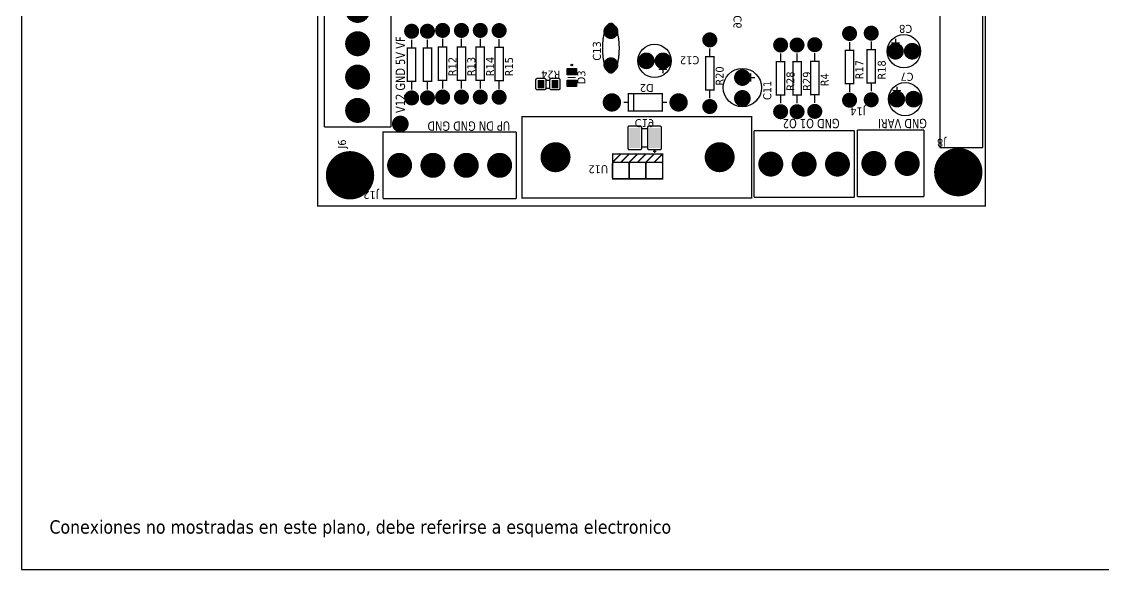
# Model space of a CAD drawing. Header units: millimetres. Extents: x 123.5 to 144.3, y 105.4 to 121.6.
# Drawn here: x 123.51 to 133.24, y 105.41 to 110.33 of the extents above; entities that cross this region are included whole.
import ezdxf

# ---------------------------------------------------------------- set-up
doc = ezdxf.new("R2010")
doc.units = ezdxf.units.MM
doc.layers.add('DESC', color=250, linetype='Continuous')
doc.styles.get("Standard").update_dxf_attribs({"font": 'tahoma.ttf'})

# ---------------------------------------------------------------- blocks, each defined once
blk = doc.blocks.new('RPAD')
blk.add_trace([(-0.5, -0.5), (-0.5, 0.5), (0.5, -0.5), (0.5, 0.5)])
blk = doc.blocks.new('EPAD')
at = {"const_width": 0.5}
blk.add_lwpolyline([(-0.25, 0, 1), (0.25, 0, 1)], format="xyb", close=True, dxfattribs=at)
blk = doc.blocks.new('DIELEC_CEGH')
for points, const_width in [([(130.0548, 110.4251), (134.9154, 110.4251), (134.9154, 114.4301), (130.0548, 114.4301), (130.0548, 110.4251)], 0.008), ([(130.0548, 110.4251), (134.9154, 110.4251), (134.9154, 114.4301), (130.0548, 114.4301), (130.0548, 110.4251)], 0.008), ([(130.0548, 110.4251), (134.9154, 110.4251), (134.9154, 114.4301), (130.0548, 114.4301), (130.0548, 110.4251)], 0.008), ([(130.529, 114.3896), (130.529, 113.9896)], 0.008), ([(131.329, 114.3896), (131.329, 113.9896), (130.529, 113.9896)], 0.008), ([(130.529, 114.3896), (131.329, 114.3896)], 0.008), ([(130.529, 114.3896), (130.529, 113.9896)], 0.008), ([(131.329, 114.3896), (131.329, 113.9896), (130.529, 113.9896)], 0.008), ([(130.529, 114.3896), (131.329, 114.3896)], 0.008), ([(130.529, 114.3896), (130.529, 113.9896)], 0.008), ([(131.329, 114.3896), (131.329, 113.9896), (130.529, 113.9896)], 0.008), ([(130.529, 114.3896), (131.329, 114.3896)], 0.008), ([(130.0995, 114.038), (130.4995, 114.038), (130.4995, 113.238)], 0.008), ([(130.0995, 113.238), (130.0995, 114.038)], 0.008), ([(130.0995, 114.038), (130.4995, 114.038), (130.4995, 113.238)], 0.008), ([(130.0995, 113.238), (130.0995, 114.038)], 0.008), ([(130.0995, 114.038), (130.4995, 114.038), (130.4995, 113.238)], 0.008), ([(130.0995, 113.238), (130.0995, 114.038)], 0.008), ([(130.804, 113.8657), (130.754, 113.8657)], 0.008), ([(130.804, 113.8657), (130.754, 113.8657)], 0.008), ([(130.804, 113.8657), (130.754, 113.8657)], 0.008), ([(130.804, 113.8407), (131.004, 113.8407), (131.004, 113.8907), (130.804, 113.8907), (130.804, 113.8407)], 0.008), ([(130.804, 113.8407), (131.004, 113.8407), (131.004, 113.8907), (130.804, 113.8907), (130.804, 113.8407)], 0.008), ([(130.804, 113.8407), (131.004, 113.8407), (131.004, 113.8907), (130.804, 113.8907), (130.804, 113.8407)], 0.008), ([(131.054, 113.8657), (131.004, 113.8657)], 0.008), ([(131.054, 113.8657), (131.004, 113.8657)], 0.008), ([(131.054, 113.8657), (131.004, 113.8657)], 0.008), ([(130.804, 113.746), (131.004, 113.746), (131.004, 113.796), (130.804, 113.796), (130.804, 113.746)], 0.008), ([(130.804, 113.746), (131.004, 113.746), (131.004, 113.796), (130.804, 113.796), (130.804, 113.746)], 0.008), ([(130.804, 113.746), (131.004, 113.746), (131.004, 113.796), (130.804, 113.796), (130.804, 113.746)], 0.008), ([(130.804, 113.771), (130.754, 113.771)], 0.008), ([(130.804, 113.771), (130.754, 113.771)], 0.008), ([(130.804, 113.771), (130.754, 113.771)], 0.008), ([(131.054, 113.771), (131.004, 113.771)], 0.008), ([(131.054, 113.771), (131.004, 113.771)], 0.008), ([(131.054, 113.771), (131.004, 113.771)], 0.008), ([(130.809, 113.6799), (130.759, 113.6799)], 0.008), ([(130.809, 113.6799), (130.759, 113.6799)], 0.008), ([(130.809, 113.6799), (130.759, 113.6799)], 0.008), ([(130.809, 113.6549), (131.009, 113.6549), (131.009, 113.7049), (130.809, 113.7049), (130.809, 113.6549)], 0.008), ([(130.809, 113.6549), (131.009, 113.6549), (131.009, 113.7049), (130.809, 113.7049), (130.809, 113.6549)], 0.008), ([(130.809, 113.6549), (131.009, 113.6549), (131.009, 113.7049), (130.809, 113.7049), (130.809, 113.6549)], 0.008), ([(131.059, 113.6799), (131.009, 113.6799)], 0.008), ([(131.059, 113.6799), (131.009, 113.6799)], 0.008), ([(131.059, 113.6799), (131.009, 113.6799)], 0.008), ([(130.809, 113.5669), (130.759, 113.5669)], 0.008), ([(130.809, 113.5669), (130.759, 113.5669)], 0.008), ([(130.809, 113.5669), (130.759, 113.5669)], 0.008), ([(130.809, 113.5419), (131.009, 113.5419), (131.009, 113.5919), (130.809, 113.5919), (130.809, 113.5419)], 0.008), ([(130.809, 113.5419), (131.009, 113.5419), (131.009, 113.5919), (130.809, 113.5919), (130.809, 113.5419)], 0.008), ([(130.809, 113.5419), (131.009, 113.5419), (131.009, 113.5919), (130.809, 113.5919), (130.809, 113.5419)], 0.008), ([(131.059, 113.5669), (131.009, 113.5669)], 0.008), ([(131.059, 113.5669), (131.009, 113.5669)], 0.008), ([(131.059, 113.5669), (131.009, 113.5669)], 0.008), ([(130.809, 113.4289), (131.009, 113.4289), (131.009, 113.4789), (130.809, 113.4789), (130.809, 113.4289)], 0.008), ([(130.809, 113.4289), (131.009, 113.4289), (131.009, 113.4789), (130.809, 113.4789), (130.809, 113.4289)], 0.008), ([(130.809, 113.4289), (131.009, 113.4289), (131.009, 113.4789), (130.809, 113.4789), (130.809, 113.4289)], 0.008), ([(130.809, 113.4539), (130.759, 113.4539)], 0.008), ([(130.809, 113.4539), (130.759, 113.4539)], 0.008), ([(130.809, 113.4539), (130.759, 113.4539)], 0.008), ([(131.059, 113.4539), (131.009, 113.4539)], 0.008), ([(131.059, 113.4539), (131.009, 113.4539)], 0.008), ([(131.059, 113.4539), (131.009, 113.4539)], 0.008), ([(130.808, 113.3409), (130.758, 113.3409)], 0.008), ([(130.808, 113.3409), (130.758, 113.3409)], 0.008), ([(130.808, 113.3409), (130.758, 113.3409)], 0.008), ([(130.808, 113.3159), (131.008, 113.3159), (131.008, 113.3659), (130.808, 113.3659), (130.808, 113.3159)], 0.008), ([(130.808, 113.3159), (131.008, 113.3159), (131.008, 113.3659), (130.808, 113.3659), (130.808, 113.3159)], 0.008), ([(130.808, 113.3159), (131.008, 113.3159), (131.008, 113.3659), (130.808, 113.3659), (130.808, 113.3159)], 0.008), ([(131.058, 113.3409), (131.008, 113.3409)], 0.008), ([(131.058, 113.3409), (131.008, 113.3409)], 0.008), ([(131.058, 113.3409), (131.008, 113.3409)], 0.008), ([(130.0995, 113.238), (130.4995, 113.238)], 0.008), ([(130.0995, 113.238), (130.4995, 113.238)], 0.008), ([(130.0995, 113.238), (130.4995, 113.238)], 0.008), ([(130.1042, 111.8255), (130.5924, 111.8255), (130.5924, 113.2034), (130.1042, 113.2034), (130.1042, 111.8255)], 0.008), ([(130.1042, 111.8255), (130.5924, 111.8255), (130.5924, 113.2034), (130.1042, 113.2034), (130.1042, 111.8255)], 0.008), ([(130.1042, 111.8255), (130.5924, 111.8255), (130.5924, 113.2034), (130.1042, 113.2034), (130.1042, 111.8255)], 0.008), ([(130.7621, 113.0614), (130.7621, 113.0334)], 0.008), ([(130.7621, 113.0614), (130.7621, 113.0334)], 0.008), ([(130.7621, 113.0614), (130.7621, 113.0334)], 0.008), ([(130.8101, 113.0614), (130.8101, 113.0344)], 0.008), ([(130.8101, 113.0614), (130.8101, 113.0344)], 0.008), ([(130.8101, 113.0614), (130.8101, 113.0344)], 0.008), ([(130.8264, 112.8818), (130.8264, 112.929)], 0.00787), ([(130.8264, 112.8818), (130.8264, 112.929)], 0.00787), ([(130.8264, 112.8818), (130.8264, 112.929)], 0.00787), ([(130.8525, 112.6707), (130.8554, 112.6809), (130.8639, 112.6904), (130.8775, 112.6989), (130.8956, 112.7062), (130.9176, 112.7123), (130.9432, 112.7169), (130.9716, 112.7197), (131.0025, 112.7207)], 0.008), ([(130.8525, 112.6707), (130.8554, 112.6809), (130.8639, 112.6904), (130.8775, 112.6989), (130.8956, 112.7062), (130.9176, 112.7123), (130.9432, 112.7169), (130.9716, 112.7197), (131.0025, 112.7207)], 0.008), ([(130.8525, 112.6707), (130.8554, 112.6809), (130.8639, 112.6904), (130.8775, 112.6989), (130.8956, 112.7062), (130.9176, 112.7123), (130.9432, 112.7169), (130.9716, 112.7197), (131.0025, 112.7207)], 0.008), ([(131.1525, 112.6707), (131.1495, 112.6809), (131.1408, 112.6904), (131.1271, 112.6989), (131.109, 112.7062), (131.0868, 112.7123), (131.0613, 112.7169), (131.033, 112.7197), (131.0025, 112.7207)], 0.008), ([(131.1525, 112.6707), (131.1495, 112.6809), (131.1408, 112.6904), (131.1271, 112.6989), (131.109, 112.7062), (131.0868, 112.7123), (131.0613, 112.7169), (131.033, 112.7197), (131.0025, 112.7207)], 0.008), ([(131.1525, 112.6707), (131.1495, 112.6809), (131.1408, 112.6904), (131.1271, 112.6989), (131.109, 112.7062), (131.0868, 112.7123), (131.0613, 112.7169), (131.033, 112.7197), (131.0025, 112.7207)], 0.008), ([(130.2182, 112.3605), (130.3182, 112.3605), (130.3182, 112.6605), (130.2182, 112.6605), (130.2182, 112.3605)], 0.008), ([(130.2182, 112.3605), (130.3182, 112.3605), (130.3182, 112.6605), (130.2182, 112.6605), (130.2182, 112.3605)], 0.008), ([(130.2182, 112.3605), (130.3182, 112.3605), (130.3182, 112.6605), (130.2182, 112.6605), (130.2182, 112.3605)], 0.008), ([(130.3182, 112.6605), (130.3682, 112.6605), (130.3682, 112.3605), (130.3182, 112.3605)], 0.008), ([(130.3182, 112.6605), (130.3682, 112.6105)], 0.008), ([(130.3182, 112.6605), (130.3682, 112.6605), (130.3682, 112.3605), (130.3182, 112.3605)], 0.008), ([(130.3182, 112.6605), (130.3682, 112.6105)], 0.008), ([(130.3182, 112.6605), (130.3682, 112.6605), (130.3682, 112.3605), (130.3182, 112.3605)], 0.008), ([(130.3182, 112.6605), (130.3682, 112.6105)], 0.008), ([(130.8525, 112.6707), (130.8554, 112.6605), (130.8639, 112.6511), (130.8775, 112.6426), (130.8956, 112.6352), (130.9176, 112.6292), (130.9432, 112.6246), (130.9716, 112.6217), (131.0025, 112.6207)], 0.008), ([(130.8525, 112.6707), (130.8554, 112.6605), (130.8639, 112.6511), (130.8775, 112.6426), (130.8956, 112.6352), (130.9176, 112.6292), (130.9432, 112.6246), (130.9716, 112.6217), (131.0025, 112.6207)], 0.008), ([(130.8525, 112.6707), (130.8554, 112.6605), (130.8639, 112.6511), (130.8775, 112.6426), (130.8956, 112.6352), (130.9176, 112.6292), (130.9432, 112.6246), (130.9716, 112.6217), (131.0025, 112.6207)], 0.008), ([(131.1525, 112.6707), (131.1495, 112.6605), (131.1408, 112.6511), (131.1271, 112.6426), (131.109, 112.6352), (131.0868, 112.6292), (131.0613, 112.6246), (131.033, 112.6217), (131.0025, 112.6207)], 0.008), ([(131.1525, 112.6707), (131.1495, 112.6605), (131.1408, 112.6511), (131.1271, 112.6426), (131.109, 112.6352), (131.0868, 112.6292), (131.0613, 112.6246), (131.033, 112.6217), (131.0025, 112.6207)], 0.008), ([(131.1525, 112.6707), (131.1495, 112.6605), (131.1408, 112.6511), (131.1271, 112.6426), (131.109, 112.6352), (131.0868, 112.6292), (131.0613, 112.6246), (131.033, 112.6217), (131.0025, 112.6207)], 0.008), ([(130.3182, 112.6105), (130.3682, 112.5605)], 0.008), ([(130.3182, 112.6105), (130.3682, 112.5605)], 0.008), ([(130.3182, 112.6105), (130.3682, 112.5605)], 0.008), ([(130.3182, 112.5605), (130.3682, 112.5105)], 0.008), ([(130.3182, 112.5605), (130.3682, 112.5105)], 0.008), ([(130.3182, 112.5605), (130.3682, 112.5105)], 0.008), ([(130.6249, 112.3627), (130.7299, 112.3627), (130.7299, 112.5667), (130.6249, 112.5667), (130.6249, 112.3627)], 0.008), ([(130.6249, 112.3627), (130.7299, 112.3627), (130.7299, 112.5667), (130.6249, 112.5667), (130.6249, 112.3627)], 0.008), ([(130.6249, 112.3627), (130.7299, 112.3627), (130.7299, 112.5667), (130.6249, 112.5667), (130.6249, 112.3627)], 0.008), ([(130.6769, 112.5947), (130.6769, 112.5667)], 0.008), ([(130.6769, 112.5947), (130.6769, 112.5667)], 0.008), ([(130.6769, 112.5947), (130.6769, 112.5667)], 0.008), ([(130.3182, 112.5105), (130.3682, 112.4605)], 0.008), ([(130.3182, 112.5105), (130.3682, 112.4605)], 0.008), ([(130.3182, 112.5105), (130.3682, 112.4605)], 0.008), ([(130.7289, 112.5347), (130.6259, 112.5347)], 0.008), ([(130.7289, 112.5347), (130.6259, 112.5347)], 0.008), ([(130.7289, 112.5347), (130.6259, 112.5347)], 0.008), ([(130.3182, 112.4605), (130.3682, 112.4105)], 0.008), ([(130.3182, 112.4605), (130.3682, 112.4105)], 0.008), ([(130.3182, 112.4605), (130.3682, 112.4105)], 0.008), ([(130.4092, 112.4874), (130.4092, 112.4494)], 0.008), ([(130.4092, 112.4874), (130.4092, 112.4494)], 0.008), ([(130.4092, 112.4874), (130.4092, 112.4494)], 0.008), ([(130.5202, 112.4874), (130.5202, 112.4484)], 0.008), ([(130.5202, 112.4874), (130.5202, 112.4484)], 0.008), ([(130.5202, 112.4874), (130.5202, 112.4484)], 0.008), ([(130.3182, 112.4105), (130.3682, 112.3605)], 0.008), ([(130.3182, 112.4105), (130.3682, 112.3605)], 0.008), ([(130.3182, 112.4105), (130.3682, 112.3605)], 0.008), ([(130.3942, 112.4074), (130.3742, 112.4074)], 0.008), ([(130.3942, 112.4074), (130.3742, 112.4074)], 0.008), ([(130.3942, 112.4074), (130.3742, 112.4074)], 0.008), ([(130.3842, 112.4174), (130.3842, 112.3974)], 0.008), ([(130.3842, 112.4174), (130.3842, 112.3974)], 0.008), ([(130.3842, 112.4174), (130.3842, 112.3974)], 0.008), ([(130.8763, 112.3334), (130.8763, 112.3834)], 0.008), ([(130.8763, 112.3334), (130.8763, 112.3834)], 0.008), ([(130.8763, 112.3334), (130.8763, 112.3834)], 0.008), ([(130.6769, 112.3627), (130.6769, 112.3347)], 0.008), ([(130.6769, 112.3627), (130.6769, 112.3347)], 0.008), ([(130.6769, 112.3627), (130.6769, 112.3347)], 0.008), ([(130.8513, 112.3584), (130.9013, 112.3584)], 0.008), ([(130.8513, 112.3584), (130.9013, 112.3584)], 0.008), ([(130.8513, 112.3584), (130.9013, 112.3584)], 0.008), ([(130.7523, 112.0775), (130.7023, 112.0775)], 0.008), ([(130.7523, 112.0775), (130.7023, 112.0775)], 0.008), ([(130.7523, 112.0775), (130.7023, 112.0775)], 0.008), ([(130.7523, 112.0525), (130.9523, 112.0525), (130.9523, 112.1025), (130.7523, 112.1025), (130.7523, 112.0525)], 0.008), ([(130.7523, 112.0525), (130.9523, 112.0525), (130.9523, 112.1025), (130.7523, 112.1025), (130.7523, 112.0525)], 0.008), ([(130.7523, 112.0525), (130.9523, 112.0525), (130.9523, 112.1025), (130.7523, 112.1025), (130.7523, 112.0525)], 0.008), ([(131.0023, 112.0775), (130.9523, 112.0775)], 0.008), ([(131.0023, 112.0775), (130.9523, 112.0775)], 0.008), ([(131.0023, 112.0775), (130.9523, 112.0775)], 0.008), ([(130.8261, 111.807), (130.8261, 111.857)], 0.008), ([(130.8261, 111.807), (130.8261, 111.857)], 0.008), ([(130.8261, 111.807), (130.8261, 111.857)], 0.008), ([(130.5068, 111.8116), (130.1068, 111.8116)], 0.008), ([(130.1068, 111.8116), (130.1068, 111.2116)], 0.008), ([(130.5068, 111.8116), (130.1068, 111.8116)], 0.008), ([(130.1068, 111.8116), (130.1068, 111.2116)], 0.008), ([(130.5068, 111.8116), (130.1068, 111.8116)], 0.008), ([(130.1068, 111.8116), (130.1068, 111.2116)], 0.008), ([(130.5068, 111.2116), (130.5068, 111.8116)], 0.008), ([(130.5068, 111.2116), (130.5068, 111.8116)], 0.008), ([(130.5068, 111.2116), (130.5068, 111.8116)], 0.008), ([(130.8511, 111.832), (130.8011, 111.832)], 0.008), ([(130.8511, 111.832), (130.8011, 111.832)], 0.008), ([(130.8511, 111.832), (130.8011, 111.832)], 0.008), ([(130.7213, 111.6526), (130.6713, 111.6526)], 0.008), ([(130.7213, 111.6526), (130.6713, 111.6526)], 0.008), ([(130.7213, 111.6526), (130.6713, 111.6526)], 0.008), ([(130.7213, 111.6276), (130.9213, 111.6276), (130.9213, 111.6776), (130.7213, 111.6776), (130.7213, 111.6276)], 0.008), ([(130.7213, 111.6276), (130.9213, 111.6276), (130.9213, 111.6776), (130.7213, 111.6776), (130.7213, 111.6276)], 0.008), ([(130.7213, 111.6276), (130.9213, 111.6276), (130.9213, 111.6776), (130.7213, 111.6776), (130.7213, 111.6276)], 0.008), ([(130.9713, 111.6526), (130.9213, 111.6526)], 0.008), ([(130.9713, 111.6526), (130.9213, 111.6526)], 0.008), ([(130.9713, 111.6526), (130.9213, 111.6526)], 0.008), ([(130.7213, 111.5542), (130.6713, 111.5542)], 0.008), ([(130.7213, 111.5542), (130.6713, 111.5542)], 0.008), ([(130.7213, 111.5542), (130.6713, 111.5542)], 0.008), ([(130.7213, 111.5292), (130.9213, 111.5292), (130.9213, 111.5792), (130.7213, 111.5792), (130.7213, 111.5292)], 0.008), ([(130.7213, 111.5292), (130.9213, 111.5292), (130.9213, 111.5792), (130.7213, 111.5792), (130.7213, 111.5292)], 0.008), ([(130.7213, 111.5292), (130.9213, 111.5292), (130.9213, 111.5792), (130.7213, 111.5792), (130.7213, 111.5292)], 0.008), ([(130.9713, 111.5542), (130.9213, 111.5542)], 0.008), ([(130.9713, 111.5542), (130.9213, 111.5542)], 0.008), ([(130.9713, 111.5542), (130.9213, 111.5542)], 0.008), ([(130.7233, 111.4229), (130.9233, 111.4229), (130.9233, 111.4729), (130.7233, 111.4729), (130.7233, 111.4229)], 0.008), ([(130.7233, 111.4229), (130.9233, 111.4229), (130.9233, 111.4729), (130.7233, 111.4729), (130.7233, 111.4229)], 0.008), ([(130.7233, 111.4229), (130.9233, 111.4229), (130.9233, 111.4729), (130.7233, 111.4729), (130.7233, 111.4229)], 0.008), ([(130.7233, 111.4479), (130.6733, 111.4479)], 0.008), ([(130.7233, 111.4479), (130.6733, 111.4479)], 0.008), ([(130.7233, 111.4479), (130.6733, 111.4479)], 0.008), ([(130.9733, 111.4479), (130.9233, 111.4479)], 0.008), ([(130.9733, 111.4479), (130.9233, 111.4479)], 0.008), ([(130.9733, 111.4479), (130.9233, 111.4479)], 0.008), ([(130.7902, 111.2142), (130.9902, 111.2142), (130.9902, 111.2642), (130.7902, 111.2642), (130.7902, 111.2142)], 0.008), ([(130.7902, 111.2142), (130.9902, 111.2142), (130.9902, 111.2642), (130.7902, 111.2642), (130.7902, 111.2142)], 0.008), ([(130.7902, 111.2142), (130.9902, 111.2142), (130.9902, 111.2642), (130.7902, 111.2642), (130.7902, 111.2142)], 0.008), ([(130.5068, 111.2116), (130.1068, 111.2116)], 0.008), ([(130.5068, 111.2116), (130.1068, 111.2116)], 0.008), ([(130.5068, 111.2116), (130.1068, 111.2116)], 0.008), ([(130.7902, 111.2392), (130.7402, 111.2392)], 0.008), ([(130.7902, 111.2392), (130.7402, 111.2392)], 0.008), ([(130.7902, 111.2392), (130.7402, 111.2392)], 0.008), ([(131.0402, 111.2392), (130.9902, 111.2392)], 0.008), ([(131.0402, 111.2392), (130.9902, 111.2392)], 0.008), ([(131.0402, 111.2392), (130.9902, 111.2392)], 0.008), ([(130.5107, 111.1935), (130.1107, 111.1935)], 0.008), ([(130.1107, 111.1935), (130.1107, 110.7935)], 0.008), ([(130.5107, 111.1935), (130.1107, 111.1935)], 0.008), ([(130.1107, 111.1935), (130.1107, 110.7935)], 0.008), ([(130.5107, 111.1935), (130.1107, 111.1935)], 0.008), ([(130.1107, 111.1935), (130.1107, 110.7935)], 0.008), ([(130.5107, 111.1935), (130.5107, 110.7935)], 0.008), ([(130.5107, 111.1935), (130.5107, 110.7935)], 0.008), ([(130.5107, 111.1935), (130.5107, 110.7935)], 0.008), ([(130.7926, 111.0843), (130.9926, 111.0843), (130.9926, 111.1343), (130.7926, 111.1343), (130.7926, 111.0843)], 0.008), ([(130.7926, 111.0843), (130.9926, 111.0843), (130.9926, 111.1343), (130.7926, 111.1343), (130.7926, 111.0843)], 0.008), ([(130.7926, 111.0843), (130.9926, 111.0843), (130.9926, 111.1343), (130.7926, 111.1343), (130.7926, 111.0843)], 0.008), ([(130.7426, 111.1093), (130.7926, 111.1093)], 0.008), ([(130.7426, 111.1093), (130.7926, 111.1093)], 0.008), ([(130.7426, 111.1093), (130.7926, 111.1093)], 0.008), ([(130.9926, 111.1093), (131.0426, 111.1093)], 0.008), ([(130.9926, 111.1093), (131.0426, 111.1093)], 0.008), ([(130.9926, 111.1093), (131.0426, 111.1093)], 0.008), ([(130.7715, 110.9557), (130.7215, 110.9557)], 0.008), ([(130.7715, 110.9557), (130.7215, 110.9557)], 0.008), ([(130.7715, 110.9557), (130.7215, 110.9557)], 0.008), ([(130.7465, 110.9807), (130.7465, 110.9307)], 0.008), ([(130.7465, 110.9807), (130.7465, 110.9307)], 0.008), ([(130.7465, 110.9807), (130.7465, 110.9307)], 0.008), ([(131.0589, 110.9636), (131.0089, 110.9636)], 0.008), ([(131.0589, 110.9636), (131.0089, 110.9636)], 0.008), ([(131.0589, 110.9636), (131.0089, 110.9636)], 0.008), ([(131.0339, 110.9886), (131.0339, 110.9386)], 0.008), ([(131.0339, 110.9886), (131.0339, 110.9386)], 0.008), ([(131.0339, 110.9886), (131.0339, 110.9386)], 0.008), ([(130.5107, 110.7935), (130.1107, 110.7935)], 0.008), ([(130.5107, 110.7935), (130.1107, 110.7935)], 0.008), ([(130.5107, 110.7935), (130.1107, 110.7935)], 0.008)]:
    blk.add_lwpolyline(points, dxfattribs=dict(const_width=const_width))
for points in [[(130.8221, 113.1104), (130.8221, 113.0704), (130.822, 113.0694), (130.8219, 113.0684), (130.8216, 113.0674), (130.8213, 113.0665), (130.8209, 113.0656), (130.8204, 113.0648), (130.8198, 113.064), (130.8192, 113.0633), (130.8185, 113.0627), (130.8177, 113.0621), (130.8169, 113.0616), (130.816, 113.0612), (130.8151, 113.0609), (130.8141, 113.0606), (130.8131, 113.0605), (130.8121, 113.0604), (130.7621, 113.0604), (130.761, 113.0605), (130.76, 113.0606), (130.7591, 113.0609), (130.7581, 113.0612), (130.7573, 113.0616), (130.7564, 113.0621), (130.7557, 113.0627), (130.755, 113.0633), (130.7543, 113.064), (130.7537, 113.0648), (130.7533, 113.0656), (130.7528, 113.0665), (130.7525, 113.0674), (130.7523, 113.0684), (130.7521, 113.0694), (130.7521, 113.0704), (130.7521, 113.1104), (130.7521, 113.1115), (130.7523, 113.1125), (130.7525, 113.1134), (130.7528, 113.1143), (130.7533, 113.1152), (130.7537, 113.116), (130.7543, 113.1168), (130.755, 113.1175), (130.7557, 113.1182), (130.7564, 113.1187), (130.7573, 113.1192), (130.7581, 113.1196), (130.7591, 113.12), (130.76, 113.1202), (130.761, 113.1204), (130.7621, 113.1204), (130.8121, 113.1204), (130.8131, 113.1204), (130.8141, 113.1202), (130.8151, 113.12), (130.816, 113.1196), (130.8169, 113.1192), (130.8177, 113.1187), (130.8185, 113.1182), (130.8192, 113.1175), (130.8198, 113.1168), (130.8204, 113.116), (130.8209, 113.1152), (130.8213, 113.1143), (130.8216, 113.1134), (130.8219, 113.1125), (130.822, 113.1115), (130.8221, 113.1104)], [(130.8221, 113.0264), (130.8221, 112.9864), (130.822, 112.9854), (130.8219, 112.9844), (130.8216, 112.9834), (130.8213, 112.9825), (130.8209, 112.9816), (130.8204, 112.9808), (130.8198, 112.98), (130.8192, 112.9793), (130.8185, 112.9787), (130.8177, 112.9781), (130.8169, 112.9776), (130.816, 112.9772), (130.8151, 112.9769), (130.8141, 112.9766), (130.8131, 112.9765), (130.8121, 112.9764), (130.7621, 112.9764), (130.761, 112.9765), (130.76, 112.9766), (130.7591, 112.9769), (130.7581, 112.9772), (130.7573, 112.9776), (130.7564, 112.9781), (130.7557, 112.9787), (130.755, 112.9793), (130.7543, 112.98), (130.7537, 112.9808), (130.7533, 112.9816), (130.7528, 112.9825), (130.7525, 112.9834), (130.7523, 112.9844), (130.7521, 112.9854), (130.7521, 112.9864), (130.7521, 113.0264), (130.7521, 113.0275), (130.7523, 113.0285), (130.7525, 113.0294), (130.7528, 113.0303), (130.7533, 113.0312), (130.7537, 113.032), (130.7543, 113.0328), (130.755, 113.0335), (130.7557, 113.0342), (130.7564, 113.0347), (130.7573, 113.0352), (130.7581, 113.0356), (130.7591, 113.036), (130.76, 113.0362), (130.761, 113.0364), (130.7621, 113.0364), (130.8121, 113.0364), (130.8131, 113.0364), (130.8141, 113.0362), (130.8151, 113.036), (130.816, 113.0356), (130.8169, 113.0352), (130.8177, 113.0347), (130.8185, 113.0342), (130.8192, 113.0335), (130.8198, 113.0328), (130.8204, 113.032), (130.8209, 113.0312), (130.8213, 113.0303), (130.8216, 113.0294), (130.8219, 113.0285), (130.822, 113.0275), (130.8221, 113.0264)], [(130.8105, 112.8779), (130.7715, 112.8779), (130.7715, 112.9329), (130.8105, 112.9329), (130.8105, 112.8779)], [(130.8814, 112.8779), (130.8424, 112.8779), (130.8424, 112.9329), (130.8814, 112.9329), (130.8814, 112.8779)], [(130.3182, 112.6505), (130.3182, 112.5705), (130.3181, 112.5695), (130.318, 112.5685), (130.3177, 112.5675), (130.3174, 112.5666), (130.317, 112.5657), (130.3165, 112.5649), (130.3159, 112.5641), (130.3153, 112.5634), (130.3146, 112.5628), (130.3138, 112.5622), (130.313, 112.5617), (130.3121, 112.5613), (130.3112, 112.561), (130.3102, 112.5607), (130.3092, 112.5606), (130.3082, 112.5605), (130.2282, 112.5605), (130.2271, 112.5606), (130.2261, 112.5607), (130.2251, 112.561), (130.2242, 112.5613), (130.2233, 112.5617), (130.2225, 112.5622), (130.2218, 112.5628), (130.2211, 112.5634), (130.2204, 112.5641), (130.2198, 112.5649), (130.2193, 112.5657), (130.2189, 112.5666), (130.2186, 112.5675), (130.2184, 112.5685), (130.2182, 112.5695), (130.2182, 112.5705), (130.2182, 112.6505), (130.2182, 112.6516), (130.2184, 112.6526), (130.2186, 112.6535), (130.2189, 112.6545), (130.2193, 112.6553), (130.2198, 112.6562), (130.2204, 112.6569), (130.2211, 112.6576), (130.2218, 112.6583), (130.2225, 112.6588), (130.2233, 112.6593), (130.2242, 112.6598), (130.2251, 112.6601), (130.2261, 112.6603), (130.2271, 112.6605), (130.2282, 112.6605), (130.3082, 112.6605), (130.3092, 112.6605), (130.3102, 112.6603), (130.3112, 112.6601), (130.3121, 112.6598), (130.313, 112.6593), (130.3138, 112.6588), (130.3146, 112.6583), (130.3153, 112.6576), (130.3159, 112.6569), (130.3165, 112.6562), (130.317, 112.6553), (130.3174, 112.6545), (130.3177, 112.6535), (130.318, 112.6526), (130.3181, 112.6516), (130.3182, 112.6505)], [(130.3942, 112.5599), (130.3942, 112.4949), (130.3943, 112.4939), (130.3944, 112.4929), (130.3947, 112.4919), (130.395, 112.491), (130.3954, 112.4901), (130.3959, 112.4893), (130.3965, 112.4885), (130.3971, 112.4878), (130.3978, 112.4872), (130.3986, 112.4866), (130.3994, 112.4861), (130.4003, 112.4857), (130.4012, 112.4854), (130.4022, 112.4851), (130.4032, 112.485), (130.4042, 112.4849), (130.5242, 112.4849), (130.5253, 112.485), (130.5263, 112.4851), (130.5272, 112.4854), (130.5282, 112.4857), (130.529, 112.4861), (130.5299, 112.4866), (130.5306, 112.4872), (130.5313, 112.4878), (130.532, 112.4885), (130.5326, 112.4893), (130.533, 112.4901), (130.5335, 112.491), (130.5338, 112.4919), (130.534, 112.4929), (130.5342, 112.4939), (130.5342, 112.4949), (130.5342, 112.5599), (130.5342, 112.561), (130.534, 112.562), (130.5338, 112.5629), (130.5335, 112.5639), (130.533, 112.5647), (130.5326, 112.5656), (130.532, 112.5663), (130.5313, 112.567), (130.5306, 112.5677), (130.5299, 112.5682), (130.529, 112.5687), (130.5282, 112.5692), (130.5272, 112.5695), (130.5263, 112.5697), (130.5253, 112.5699), (130.5242, 112.5699), (130.4042, 112.5699), (130.4032, 112.5699), (130.4022, 112.5697), (130.4012, 112.5695), (130.4003, 112.5692), (130.3994, 112.5687), (130.3986, 112.5682), (130.3978, 112.5677), (130.3971, 112.567), (130.3965, 112.5663), (130.3959, 112.5656), (130.3954, 112.5647), (130.395, 112.5639), (130.3947, 112.5629), (130.3944, 112.562), (130.3943, 112.561), (130.3942, 112.5599)], [(130.3182, 112.5505), (130.3182, 112.4705), (130.3181, 112.4695), (130.318, 112.4685), (130.3177, 112.4675), (130.3174, 112.4666), (130.317, 112.4657), (130.3165, 112.4649), (130.3159, 112.4641), (130.3153, 112.4634), (130.3146, 112.4628), (130.3138, 112.4622), (130.313, 112.4617), (130.3121, 112.4613), (130.3112, 112.461), (130.3102, 112.4607), (130.3092, 112.4606), (130.3082, 112.4605), (130.2282, 112.4605), (130.2271, 112.4606), (130.2261, 112.4607), (130.2251, 112.461), (130.2242, 112.4613), (130.2233, 112.4617), (130.2225, 112.4622), (130.2218, 112.4628), (130.2211, 112.4634), (130.2204, 112.4641), (130.2198, 112.4649), (130.2193, 112.4657), (130.2189, 112.4666), (130.2186, 112.4675), (130.2184, 112.4685), (130.2182, 112.4695), (130.2182, 112.4705), (130.2182, 112.5505), (130.2182, 112.5516), (130.2184, 112.5526), (130.2186, 112.5535), (130.2189, 112.5545), (130.2193, 112.5553), (130.2198, 112.5562), (130.2204, 112.5569), (130.2211, 112.5576), (130.2218, 112.5583), (130.2225, 112.5588), (130.2233, 112.5593), (130.2242, 112.5598), (130.2251, 112.5601), (130.2261, 112.5603), (130.2271, 112.5605), (130.2282, 112.5605), (130.3082, 112.5605), (130.3092, 112.5605), (130.3102, 112.5603), (130.3112, 112.5601), (130.3121, 112.5598), (130.313, 112.5593), (130.3138, 112.5588), (130.3146, 112.5583), (130.3153, 112.5576), (130.3159, 112.5569), (130.3165, 112.5562), (130.317, 112.5553), (130.3174, 112.5545), (130.3177, 112.5535), (130.318, 112.5526), (130.3181, 112.5516), (130.3182, 112.5505)], [(130.3182, 112.4505), (130.3182, 112.3705), (130.3181, 112.3695), (130.318, 112.3685), (130.3177, 112.3675), (130.3174, 112.3666), (130.317, 112.3657), (130.3165, 112.3649), (130.3159, 112.3641), (130.3153, 112.3634), (130.3146, 112.3628), (130.3138, 112.3622), (130.313, 112.3617), (130.3121, 112.3613), (130.3112, 112.361), (130.3102, 112.3607), (130.3092, 112.3606), (130.3082, 112.3605), (130.2282, 112.3605), (130.2271, 112.3606), (130.2261, 112.3607), (130.2251, 112.361), (130.2242, 112.3613), (130.2233, 112.3617), (130.2225, 112.3622), (130.2218, 112.3628), (130.2211, 112.3634), (130.2204, 112.3641), (130.2198, 112.3649), (130.2193, 112.3657), (130.2189, 112.3666), (130.2186, 112.3675), (130.2184, 112.3685), (130.2182, 112.3695), (130.2182, 112.3705), (130.2182, 112.4505), (130.2182, 112.4516), (130.2184, 112.4526), (130.2186, 112.4535), (130.2189, 112.4545), (130.2193, 112.4553), (130.2198, 112.4562), (130.2204, 112.4569), (130.2211, 112.4576), (130.2218, 112.4583), (130.2225, 112.4588), (130.2233, 112.4593), (130.2242, 112.4598), (130.2251, 112.4601), (130.2261, 112.4603), (130.2271, 112.4605), (130.2282, 112.4605), (130.3082, 112.4605), (130.3092, 112.4605), (130.3102, 112.4603), (130.3112, 112.4601), (130.3121, 112.4598), (130.313, 112.4593), (130.3138, 112.4588), (130.3146, 112.4583), (130.3153, 112.4576), (130.3159, 112.4569), (130.3165, 112.4562), (130.317, 112.4553), (130.3174, 112.4545), (130.3177, 112.4535), (130.318, 112.4526), (130.3181, 112.4516), (130.3182, 112.4505)], [(130.3942, 112.4419), (130.3942, 112.3769), (130.3943, 112.3759), (130.3944, 112.3749), (130.3947, 112.3739), (130.395, 112.373), (130.3954, 112.3721), (130.3959, 112.3713), (130.3965, 112.3705), (130.3971, 112.3698), (130.3978, 112.3692), (130.3986, 112.3686), (130.3994, 112.3681), (130.4003, 112.3677), (130.4012, 112.3674), (130.4022, 112.3671), (130.4032, 112.367), (130.4042, 112.3669), (130.5242, 112.3669), (130.5253, 112.367), (130.5263, 112.3671), (130.5272, 112.3674), (130.5282, 112.3677), (130.529, 112.3681), (130.5299, 112.3686), (130.5306, 112.3692), (130.5313, 112.3698), (130.532, 112.3705), (130.5326, 112.3713), (130.533, 112.3721), (130.5335, 112.373), (130.5338, 112.3739), (130.534, 112.3749), (130.5342, 112.3759), (130.5342, 112.3769), (130.5342, 112.4419), (130.5342, 112.443), (130.534, 112.444), (130.5338, 112.4449), (130.5335, 112.4459), (130.533, 112.4467), (130.5326, 112.4476), (130.532, 112.4483), (130.5313, 112.449), (130.5306, 112.4497), (130.5299, 112.4502), (130.529, 112.4507), (130.5282, 112.4512), (130.5272, 112.4515), (130.5263, 112.4517), (130.5253, 112.4519), (130.5242, 112.4519), (130.4042, 112.4519), (130.4032, 112.4519), (130.4022, 112.4517), (130.4012, 112.4515), (130.4003, 112.4512), (130.3994, 112.4507), (130.3986, 112.4502), (130.3978, 112.4497), (130.3971, 112.449), (130.3965, 112.4483), (130.3959, 112.4476), (130.3954, 112.4467), (130.395, 112.4459), (130.3947, 112.4449), (130.3944, 112.444), (130.3943, 112.443), (130.3942, 112.4419)]]:
    blk.add_lwpolyline(points, close=True)
blk.add_lwpolyline([(130.4067, 110.4394), (131.6256, 110.4394), (131.6256, 110.6984), (130.4067, 110.6984), (130.4067, 110.4394)])
for centre, radius in [((130.9012, 112.9054), 0.00492), ((130.9012, 112.9054), 0.00492), ((130.9012, 112.9054), 0.00492), ((130.9263, 112.4084), 0.1), ((130.9263, 112.4084), 0.1), ((130.9263, 112.4084), 0.1), ((130.7661, 111.882), 0.115), ((130.7661, 111.882), 0.115), ((130.7661, 111.882), 0.115), ((130.6965, 110.9057), 0.1), ((130.6965, 110.9057), 0.1), ((130.6965, 110.9057), 0.1), ((130.9839, 110.9136), 0.1), ((130.9839, 110.9136), 0.1), ((130.9839, 110.9136), 0.1)]:
    blk.add_circle(centre, radius)
for p, xscale, yscale in [((130.2398, 114.2353), 0.29, 0.29), ((130.629, 114.1896), 0.15, 0.15), ((130.829, 114.1896), 0.15, 0.15), ((131.029, 114.1896), 0.15, 0.15), ((131.229, 114.1896), 0.15, 0.15), ((130.2995, 113.938), 0.15, 0.15), ((130.5477, 113.9335), 0.1, 0.1), ((130.704, 113.8657), 0.09, 0.09), ((131.104, 113.8657), 0.09, 0.09), ((130.2995, 113.738), 0.15, 0.15), ((130.704, 113.771), 0.09, 0.09), ((131.104, 113.771), 0.09, 0.09), ((130.709, 113.6799), 0.09, 0.09), ((131.109, 113.6799), 0.09, 0.09), ((130.2995, 113.538), 0.15, 0.15), ((130.709, 113.5669), 0.09, 0.09), ((131.109, 113.5669), 0.09, 0.09), ((130.709, 113.4539), 0.09, 0.09), ((131.109, 113.4539), 0.09, 0.09), ((130.2995, 113.338), 0.15, 0.15), ((130.708, 113.3409), 0.09, 0.09), ((131.108, 113.3409), 0.09, 0.09), ((130.3483, 113.0027), 0.18, 0.18), ((130.6769, 112.6647), 0.11, 0.11), ((130.9025, 112.6707), 0.09, 0.09), ((131.1025, 112.6707), 0.09, 0.09), ((130.9263, 112.4584), 0.1, 0.1), ((130.9263, 112.3584), 0.1, 0.1), ((130.6769, 112.2647), 0.11, 0.11), ((130.6523, 112.0775), 0.09, 0.09), ((131.0523, 112.0775), 0.09, 0.09), ((130.3483, 112.0184), 0.18, 0.18), ((130.7011, 111.882), 0.1, 0.1), ((130.8261, 111.882), 0.1, 0.1), ((130.3068, 111.7116), 0.15, 0.15), ((130.6213, 111.6526), 0.09, 0.09), ((131.0213, 111.6526), 0.09, 0.09), ((130.6213, 111.5542), 0.09, 0.09), ((131.0213, 111.5542), 0.09, 0.09), ((130.3068, 111.5116), 0.15, 0.15), ((130.6233, 111.4479), 0.09, 0.09), ((131.0233, 111.4479), 0.09, 0.09), ((130.3068, 111.3116), 0.15, 0.15), ((130.6902, 111.2392), 0.09, 0.09), ((131.0902, 111.2392), 0.09, 0.09), ((130.3107, 111.0935), 0.15, 0.15), ((130.6926, 111.1093), 0.09, 0.09), ((131.0926, 111.1093), 0.09, 0.09), ((130.6965, 110.9557), 0.1, 0.1), ((130.9839, 110.9636), 0.1, 0.1), ((130.3107, 110.8935), 0.15, 0.15), ((130.6965, 110.8557), 0.1, 0.1), ((130.9839, 110.8636), 0.1, 0.1), ((130.2588, 110.5871), 0.29, 0.29)]:
    blk.add_blockref('EPAD', p, dxfattribs=dict(xscale=xscale, yscale=yscale))
for p, xscale, yscale, rotation in [((130.7871, 113.0904), 0.04, 0.05, 270), ((130.7871, 113.0064), 0.04, 0.05, 270), ((130.791, 112.9054), 0.039, 0.055, 180), ((130.8619, 112.9054), 0.039, 0.055, 180), ((130.4642, 112.5274), 0.065, 0.12, 90), ((130.4642, 112.4094), 0.065, 0.12, 90)]:
    blk.add_blockref('RPAD', p, dxfattribs=dict(xscale=xscale, yscale=yscale, rotation=rotation))
for s, height, width, p in [('J6', 0.048, 1.041667, (130.4, 114.2596)), ('J6', 0.048, 1.041667, (130.4, 114.2596)), ('J6', 0.048, 1.041667, (130.4, 114.2596)), ('V12 GND 5V VF', 0.056, 0.892857, (130.6138, 113.9054)), ('V12 GND 5V VF', 0.056, 0.892857, (130.6138, 113.9054)), ('V12 GND 5V VF', 0.056, 0.892857, (130.6138, 113.9054)), ('R12', 0.048, 1.041667, (130.834, 113.5969)), ('R12', 0.048, 1.041667, (130.834, 113.5969)), ('R12', 0.048, 1.041667, (130.834, 113.5969)), ('R13', 0.048, 1.041667, (130.834, 113.4839)), ('R13', 0.048, 1.041667, (130.834, 113.4839)), ('R13', 0.048, 1.041667, (130.834, 113.4839)), ('R14', 0.048, 1.041667, (130.834, 113.3709)), ('R14', 0.048, 1.041667, (130.834, 113.3709)), ('R14', 0.048, 1.041667, (130.834, 113.3709)), ('R15', 0.048, 1.041667, (130.833, 113.2579)), ('R15', 0.048, 1.041667, (130.833, 113.2579)), ('R15', 0.048, 1.041667, (130.833, 113.2579)), ('D3', 0.048, 1.041667, (130.7858, 112.8238)), ('D3', 0.048, 1.041667, (130.7858, 112.8238)), ('D3', 0.048, 1.041667, (130.7858, 112.8238)), ('C13', 0.048, 1.041667, (130.9275, 112.7307)), ('C13', 0.048, 1.041667, (130.9275, 112.7307)), ('C13', 0.048, 1.041667, (130.9275, 112.7307)), ('R20', 0.048, 1.041667, (130.7773, 111.9945)), ('R20', 0.048, 1.041667, (130.7773, 111.9945)), ('R20', 0.048, 1.041667, (130.7773, 111.9945)), ('C11', 0.048, 1.041667, (130.6911, 111.709)), ('C11', 0.048, 1.041667, (130.6911, 111.709)), ('C11', 0.048, 1.041667, (130.6911, 111.709)), ('R28', 0.048, 1.041667, (130.7463, 111.5696)), ('R28', 0.048, 1.041667, (130.7463, 111.5696)), ('R28', 0.048, 1.041667, (130.7463, 111.5696)), ('R29', 0.048, 1.041667, (130.7463, 111.4712)), ('R29', 0.048, 1.041667, (130.7463, 111.4712)), ('R29', 0.048, 1.041667, (130.7463, 111.4712)), ('R4', 0.048, 1.041667, (130.7733, 111.3649)), ('R4', 0.048, 1.041667, (130.7733, 111.3649)), ('R4', 0.048, 1.041667, (130.7733, 111.3649)), ('R17', 0.048, 1.041667, (130.8152, 111.1562)), ('R17', 0.048, 1.041667, (130.8152, 111.1562)), ('R17', 0.048, 1.041667, (130.8152, 111.1562)), ('R18', 0.048, 1.041667, (130.8136, 111.0222)), ('R18', 0.048, 1.041667, (130.8136, 111.0222)), ('R18', 0.048, 1.041667, (130.8136, 111.0222))]:
    blk.add_text(s, height=height, dxfattribs=dict(width=width)).set_placement(p)
for s, height, width, p in [('J12', 0.048, 1.041667, (130.1465, 114.063)), ('J12', 0.048, 1.041667, (130.1465, 114.063)), ('J12', 0.048, 1.041667, (130.1465, 114.063)), ('UP DN GND GND', 0.056, 0.892857, (130.5627, 113.2755)), ('UP DN GND GND', 0.056, 0.892857, (130.5627, 113.2755)), ('UP DN GND GND', 0.056, 0.892857, (130.5627, 113.2755)), ('R24', 0.048, 1.041667, (130.8681, 112.9734)), ('R24', 0.048, 1.041667, (130.8681, 112.9734)), ('R24', 0.048, 1.041667, (130.8681, 112.9734)), ('U12', 0.048, 1.041667, (130.3002, 112.6875)), ('U12', 0.048, 1.041667, (130.3002, 112.6875)), ('U12', 0.048, 1.041667, (130.3002, 112.6875)), ('D2', 0.048, 1.041667, (130.7879, 112.4147)), ('D2', 0.048, 1.041667, (130.7879, 112.4147)), ('D2', 0.048, 1.041667, (130.7879, 112.4147)), ('C12', 0.048, 1.041667, (130.9541, 112.1405)), ('C12', 0.048, 1.041667, (130.9541, 112.1405)), ('C12', 0.048, 1.041667, (130.9541, 112.1405)), ('GND O1 O2', 0.056, 0.892857, (130.5784, 111.2991)), ('GND O1 O2', 0.056, 0.892857, (130.5784, 111.2991)), ('GND O1 O2', 0.056, 0.892857, (130.5784, 111.2991)), ('J14', 0.048, 1.041667, (130.6474, 111.1432)), ('J14', 0.048, 1.041667, (130.6474, 111.1432)), ('J14', 0.048, 1.041667, (130.6474, 111.1432)), ('GND VARI', 0.056, 0.892857, (130.5784, 110.7755)), ('GND VARI', 0.056, 0.892857, (130.5784, 110.7755)), ('GND VARI', 0.056, 0.892857, (130.5784, 110.7755)), ('C7', 0.048, 1.041667, (130.8545, 110.8557)), ('C7', 0.048, 1.041667, (130.8545, 110.8557)), ('C7', 0.048, 1.041667, (130.8545, 110.8557)), ('C8', 0.048, 1.041667, (131.1419, 110.8636)), ('C8', 0.048, 1.041667, (131.1419, 110.8636)), ('C8', 0.048, 1.041667, (131.1419, 110.8636)), ('J8', 0.048, 1.041667, (130.4585, 110.6601)), ('J8', 0.048, 1.041667, (130.4585, 110.6601)), ('J8', 0.048, 1.041667, (130.4585, 110.6601))]:
    blk.add_text(s, height=height, rotation=90, dxfattribs=dict(width=width)).set_placement(p)
at = {"text_generation_flag": 2, "width": 1.041667}
blk.add_text('C19', height=0.048, rotation=90, dxfattribs=at).set_placement((130.5768, 112.5277))
blk.add_text('C19', height=0.048, rotation=90, dxfattribs=at).set_placement((130.5768, 112.5277))
blk.add_text('C19', height=0.048, rotation=90, dxfattribs=at).set_placement((130.5768, 112.5277))
blk.add_text('C6', height=0.048, dxfattribs=at).set_placement((131.1993, 111.8873))
blk.add_text('C6', height=0.048, dxfattribs=at).set_placement((131.1993, 111.8873))
blk.add_text('C6', height=0.048, dxfattribs=at).set_placement((131.1993, 111.8873))

msp = doc.modelspace()

# ---------------------------------------------------------------- linework, layer by layer
at = {"color": 7, "linetype": 'Continuous'}
for p, q in [((123.5055, 121.5905), (123.5055, 105.4055)), ((123.5055, 105.4055), (144.2555, 105.4055))]:
    msp.add_line(p, q, dxfattribs=at)

# ---------------------------------------------------------------- block references
at = {"layer": 'DESC', "xscale": 1.5, "yscale": 1.5, "zscale": 1.5, "rotation": 90}
msp.add_blockref('DIELEC_CEGH', (297.8127, -86.4079), dxfattribs=at)

# ---------------------------------------------------------------- texts
at = {"insert": (123.7561, 105.8471), "char_height": 0.12, "attachment_point": 1}
msp.add_mtext_dynamic_manual_height_columns('Conexiones no mostradas en este plano, debe referirse a esquema electronico', width=9.456212, gutter_width=0.05, heights=[0], dxfattribs=at)

doc.saveas('drawing.dxf')
